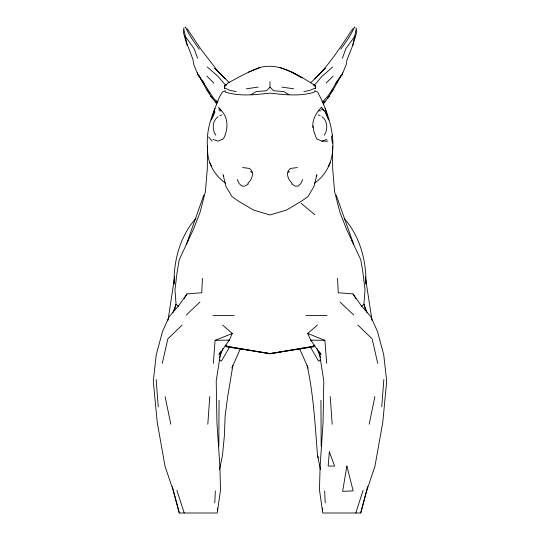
<?xml version="1.0" encoding="UTF-8"?>
<svg xmlns="http://www.w3.org/2000/svg" width="540" height="540" viewBox="0 0 540 540"><rect width="100%" height="100%" fill="white"/><g stroke="black" fill="none" stroke-linecap="round" stroke-linejoin="round"><path stroke-width="0.81" d="M218.822 446.189L219.058 400.235M207.59 146.536L207.293 169.04L205.416 191.545L199.982 212.578L193.286 229.628L186.199 244.782L203.81 195.089M202.446 278.329L201.757 292.741L186.995 293.922L178.97 305.336L169.222 316.629L162.479 331.547L156.256 354.875L153.306 381.092L157.221 422.327L165.004 466.088L173.029 490.064L179.267 513L217.242 513L220.543 489.794L219.861 466.088L216.925 422.327L216.209 381.078L220.786 351.459M214.778 502.882L215.345 490.907M312.923 127.561C312.073 119.786 316.224 112.603 321.509 107.19L324.999 111.834L328.59 120.089M207.812 424.238L209.783 396.529M213.334 363.332L215.089 340.349L232.315 333.47L222.588 325.073M381.753 406.823L383.852 379.471M207.488 147.683L207.644 146.023M183.465 29.936L183.249 31.988L185.99 41.722L190.296 52.211L193.03 59.879L193.833 64.8L197.579 73.791L214.265 99.184L217.89 101.77M174.71 278.316L174.056 283.946C173.65 260.523 180.029 236.27 195.865 218.477M354.429 27.533L354.496 27C351.068 35.039 345.897 42.167 340.74 49.174M217.316 510.516L217.613 508.025M167.994 320.301L174.677 276.804M173.894 283.541L174.116 281.873M174.339 280.206L174.677 277.709M224.843 85.55L224.492 87.75C224.269 85.111 226.253 84.551 228.15 82.931C238.545 77.247 248.886 71.395 260.098 67.453C280.206 62.228 298.87 75.58 315.158 85.55L315.509 87.75L315.158 85.55M342.441 72.812L342.083 74.979C334.328 83.106 331.081 94.993 322.11 101.77M338.317 79.812L335.408 84.119L342.421 73.791L346.167 64.8L346.97 59.879L352.769 45.401L356.319 28.256L355.826 27.884M232.888 365.432L227.624 397.022L225.113 416.138L224.411 435.476L222.466 455.47L219.51 469.638M369.198 424.244L374.882 396.61M367.646 486.526L360.68 513L322.758 513L319.457 489.794L320.139 466.088L323.075 422.327L323.791 381.078L319.214 351.459M162.27 363.406L167.819 338.897L182.122 325.073M174.562 309.947L176.047 304.236L174.974 289.649L177.275 271.1L179.24 259.74L188.339 240.158M225.038 85.502L224.296 88.243L224.654 88.722M360.733 513L366.971 490.064L374.996 466.088L382.779 422.327L386.694 381.092L383.744 354.875L377.521 331.547L370.777 316.629L361.031 305.336L353.005 293.922L338.243 292.741L337.554 278.329M212.315 117.119L214.144 110.693M212.861 115.621L214.96 108.452L219.436 97.079L222.44 91.982L224.539 91.179M219.74 352.6L219.024 354.848L229.304 340.092L232.315 333.47M355.786 513L363.096 490.32M315.036 90.464L314.489 92.104C299.97 96.674 284.857 94.682 270 93.15C255.143 94.682 240.03 96.674 225.511 92.104L224.964 90.464M352.769 45.401L356.751 31.988L356.535 29.936M314.557 183.141C344.534 161.683 332.127 118.888 317.56 91.982L315.461 91.179M342.428 58.219L345.883 48.634L354.929 36.153M214.96 108.452C209.574 121.169 206.098 134.656 207.59 148.574C207.063 162.472 214.326 175.136 225.443 183.141M316.298 176.371L316.879 174.785L314.064 186.388L308.09 196.445L302.218 200.725L286.632 209.986L270 214.988L253.368 209.986L237.782 200.725L231.91 196.445L225.936 186.388L223.121 174.785L223.702 176.371M172.834 312.68L176.047 304.236L178.578 306.43M219.476 357.662L223 348.449M340.821 75.607C335.9 85.684 330.237 95.303 323.305 104.004M211.41 120.089L215.001 111.834M231.802 368.132L240.53 348.354M302.738 179.516L300.875 183.56L298.053 186.125L295.178 186.118L291.485 183.857M328.205 166.637L330.305 162.763M332.411 135.135L331.412 136.931L332.411 143.228M229.52 347.193L221.346 361.199L219.456 359.613M184.126 298.728L186.995 293.922M324.189 135.209C328.172 129.836 327.665 120.737 321.941 116.701M352.85 28.64C340.126 47.635 327.881 67.446 310.615 82.728M330.406 93.4L333.187 89.552M335.32 84.544L338.634 79.974M315.347 88.722L315.704 88.243L314.962 85.502M322.799 102.796L323.764 101.615M313.814 85.88L321.955 76.39L332.687 67.021M247.759 183.31C252.092 179.813 254.853 172.247 249.466 168.419L242.595 167.562M324.034 102.019L325.073 100.886M327.139 98.712L329.69 96.113M326.133 83.133L333.086 76.127M314.739 78.86L325.276 68.324L321.617 71.962M270 81.729L270 87.23L266.389 90.74L256.176 91.571L250.999 94.709M186.307 314.989L199.935 302.056M361.422 306.43L363.953 304.236L365.026 289.649L362.725 271.1L360.761 259.74L351.662 240.158M320.26 352.6L320.976 354.848L310.696 340.092L307.685 333.47L317.412 325.073M320.544 359.613L318.654 361.199L310.48 347.193M218.059 116.701C212.335 120.737 211.829 129.836 215.811 135.209M184.174 27.884L183.681 28.256L187.232 45.401M248.515 183.857L244.823 186.118L241.947 186.125L239.126 183.56L237.263 179.516M227.988 340.828L229.304 340.092L215.089 340.349M225.281 345.236L228.042 346.673L270 353.835L311.958 346.673L314.719 345.236M311.958 346.673L314.888 345.107M314.928 88.148L309.913 90.389L303.804 91.571M248.333 72.191L260.098 67.453M313.004 125.921L313.801 131.247L316.535 138.773L321.962 141.176L326.95 139.374M219.834 115.479L221.96 114.878M314.361 346.687L270 353.572L225.639 346.687M287.861 172.186L289.555 171.801M312.532 346.41L270 353.572L227.468 346.41M246.388 88.79L258.248 87.075M297.405 167.562L290.534 168.419C285.147 172.247 287.908 179.813 292.241 183.31M313.234 84.726L314.078 84.679M219.152 110.815L221.535 110.767C228.778 118.469 228.062 129.911 223.466 138.773L218.038 141.176L213.05 139.374M305.849 315.556L327.004 315.421M321.962 141.176L327.848 141.143M212.996 315.421L234.151 315.556M326.666 363.332L324.911 340.349L310.696 340.092L312.012 340.828M318.465 110.767L320.848 110.815M225.923 84.679L226.766 84.726M281.752 87.075L293.612 88.79M236.196 91.571L230.087 90.389L225.072 88.148M250.445 171.801L252.14 172.186M318.04 114.878L320.166 115.479M307.685 333.47L324.911 340.349M218.822 108.999L220.657 109.735M279.902 67.453L291.668 72.191L301.968 77.733L291.668 72.191M225.113 345.107L228.042 346.673M321.179 108.999L324.122 110.66M289.001 94.709L283.824 91.571L273.611 90.74L270 87.23M301.205 203.398L314.813 214.718M207.313 67.021L218.045 76.39L226.186 85.88M225.254 78.86L214.724 68.324L229.385 82.728M340.065 302.056L353.693 314.989M357.878 325.073L372.182 338.897L377.73 363.406M206.915 76.127L213.867 83.133M199.179 75.607C203.222 83.552 207.461 91.793 212.861 98.712M214.927 100.886L215.966 102.019M210.31 96.113L214.657 100.899L216.695 104.004M218.491 107.19L221.535 110.767M208.589 136.931L212.153 141.143M216.236 101.615L217.202 102.796M218.383 71.962L200.941 49.268L187.15 28.64M201.683 79.812L204.593 84.119L197.917 74.979L197.559 72.812M344.135 218.477C359.971 236.27 366.35 260.523 365.945 283.946L365.29 278.316M201.366 79.974L204.68 84.544M206.813 89.552L209.594 93.4M199.26 49.174C194.103 42.167 188.933 35.039 185.504 27L185.571 27.533M185.072 36.153L194.117 48.634L197.573 58.219M353.005 293.922L355.874 298.728M209.696 162.763L211.795 166.637M299.471 348.354L308.198 368.132M317 348.449L320.524 357.662M367.166 312.68L363.953 304.236L365.438 309.947M336.191 195.089L353.801 244.782L346.714 229.628L340.018 212.578L334.584 191.545L332.707 169.04L332.411 146.536M176.904 490.32L184.214 513M307.112 365.432C313.652 395.091 315.083 425.331 317.534 455.47L318.29 457.832M325.04 108.452L327.139 115.621M325.856 110.693L327.685 117.119M179.321 513L172.355 486.526M317.534 455.47L320.49 469.638M165.119 396.61L170.802 424.244M365.324 276.804L372.006 320.301M365.324 277.709L365.661 280.206M365.884 281.873L366.107 283.541M322.387 508.025L322.684 510.516M332.357 146.023L332.512 147.683M156.148 379.471L158.247 406.823M330.217 396.529L332.188 424.238M324.655 490.907L325.222 502.882M320.942 400.235L321.179 446.189M329.353 451.865L328.144 466.088L334.611 466.088L329.353 451.865M346.876 466.088L342.623 491.339L353.16 490.867L346.876 466.088"/></g></svg>
